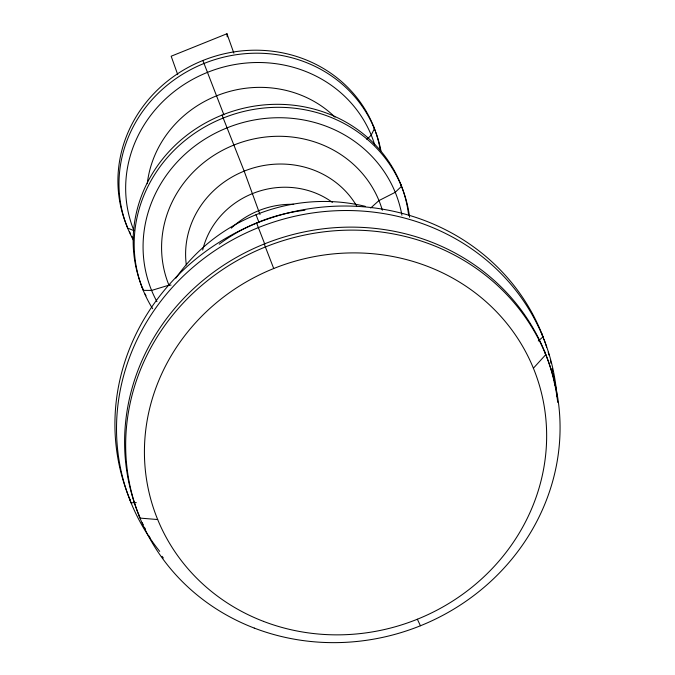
<?xml version="1.0" encoding="UTF-8"?>
<svg xmlns="http://www.w3.org/2000/svg" width="675" height="675" viewBox="0 0 675 675"><rect width="100%" height="100%" fill="white"/><g stroke="black" fill="none" stroke-linecap="round" stroke-linejoin="round"><path stroke-width="1.01" d="M533.385 368.212L545.746 354.662L544.683 351.667M366.871 139.472L371.199 135.16L374.347 128.748L373.275 125.752M370.676 208.018L378.937 200.593L395.204 192.324L401.439 186.384L400.376 183.389M538.279 340.968L542.945 336.943L541.342 332.446M233.862 53.148L226.96 33.75L171.172 56.219L177.736 74.647M171.045 285.103L168.986 285.154L151.656 290.419L143.286 290.368L142.214 287.373A139.075 130.098 -19.6 0 1 222.033 115.096A139.075 130.098 -19.6 0 1 400.427 183.364A139.075 130.098 -19.6 0 1 408.637 215.283M136.266 502.605L131.051 502.85L129.448 498.352M157.688 519.539L139.987 518.096L138.923 515.101M134.03 230.69L127.685 228.099L126.613 225.104M417.352 619.228L420.432 625.767M264.828 244.282L256.66 223.155M273.721 268.523L264.237 244.004M223.914 114.885L202.854 60.455M256.002 214.675L258.812 221.932M222.007 115.045L244.164 171.096L260.01 214.582M226.96 33.75L227.205 36.847M163.35 558.014A218.742 204.626 -19.6 0 1 162.093 556.327M149.985 537.747A218.742 204.626 -19.6 0 1 148.947 535.908M145.463 529.377A218.742 204.626 -19.6 0 1 144.518 527.496M143.142 524.661A218.742 204.626 -19.6 0 1 142.256 522.754M139.717 517.025A218.742 204.626 -19.6 0 1 289.769 235.389A218.742 204.626 -19.6 0 1 557.727 402.435M159.722 551.374A222.05 207.714 -19.6 0 1 260.862 226.623A222.05 207.714 -19.6 0 1 556.968 396.79M548.201 352.156A222.05 207.714 -19.6 0 1 549.053 355.193M550.361 360.29A222.05 207.714 -19.6 0 1 551.078 363.369M552.167 368.508A222.05 207.714 -19.6 0 1 552.758 371.604M553.112 373.672A222.05 207.714 -19.6 0 1 554.065 379.865M554.335 381.932A222.05 207.714 -19.6 0 1 554.698 385.028M130.25 500.259A222.05 207.714 -19.6 0 1 258.204 222.539A222.05 207.714 -19.6 0 1 543.24 337.272M543.966 339.221A222.05 207.714 -19.6 0 1 546.674 347.136M219.215 244.181A166.252 155.52 -19.6 0 1 258.837 221.991A166.252 155.52 -19.6 0 1 304.923 210.246M175.88 278.134A171.172 160.118 -19.6 0 1 256.027 214.734A171.172 160.118 -19.6 0 1 365.243 206.331M231.297 228.184A82.299 76.984 -19.6 0 1 258.685 210.668A82.299 76.984 -19.6 0 1 293.701 204.314M202.677 250.062A81.312 76.056 -19.6 0 1 252.636 193.539A81.312 76.056 -19.6 0 1 332.387 202.357M356.721 206.052A91.623 85.708 -19.6 0 0 244.181 171.129A91.623 85.708 -19.6 0 0 186.325 264.946M382.354 210.237A113.113 105.806 -19.6 0 0 378.979 200.576A113.113 105.806 -19.6 0 0 233.896 145.049A113.113 105.806 -19.6 0 0 168.944 285.171M401.92 215.19A131.203 122.74 -19.6 0 0 395.246 192.307A131.203 122.74 -19.6 0 0 226.952 127.904A131.203 122.74 -19.6 0 0 151.605 290.444A131.203 122.74 -19.6 0 0 156.938 301.657M409.582 217.257A139.075 130.098 -19.6 0 0 401.49 186.368A139.075 130.098 -19.6 0 0 223.096 118.091A139.075 130.098 -19.6 0 0 143.227 290.385A139.075 130.098 -19.6 0 0 152.668 308.762M146.002 295.81A139.075 130.098 -19.6 0 1 145.091 293.954M142.957 289.28A139.075 130.098 -19.6 0 1 142.163 287.39M147.277 183.651A109.358 102.296 -19.6 0 1 216.548 95.842A109.358 102.296 -19.6 0 1 334.986 117.163M374.726 144.939A127.778 119.526 -19.6 0 0 371.25 135.135A127.778 119.526 -19.6 0 0 207.352 72.419A127.778 119.526 -19.6 0 0 133.979 230.707M380.953 150.871A132.891 124.31 -19.6 0 0 374.397 128.731A132.891 124.31 -19.6 0 0 203.943 63.501A132.891 124.31 -19.6 0 0 127.634 228.125A132.891 124.31 -19.6 0 0 133.54 240.41M375.874 132.587A132.891 124.31 -19.6 0 1 380.27 149.943M375.19 130.604A132.891 124.31 -19.6 0 0 373.326 125.736A132.891 124.31 -19.6 0 0 202.88 60.505A132.891 124.31 -19.6 0 0 126.562 225.121M132.992 238.334A132.891 124.31 -19.6 0 1 131.971 236.486M130.494 233.685A132.891 124.31 -19.6 0 1 129.558 231.795M263.486 621.371A202.542 189.464 -19.6 0 0 545.577 416.171A202.542 189.464 -19.6 0 0 227.543 294.081A202.542 189.464 -19.6 0 0 263.486 621.371M254.256 628.079A218.742 204.626 -19.6 0 0 558.908 406.468A218.742 204.626 -19.6 0 0 215.435 274.598A218.742 204.626 -19.6 0 0 254.256 628.079"/></g></svg>
